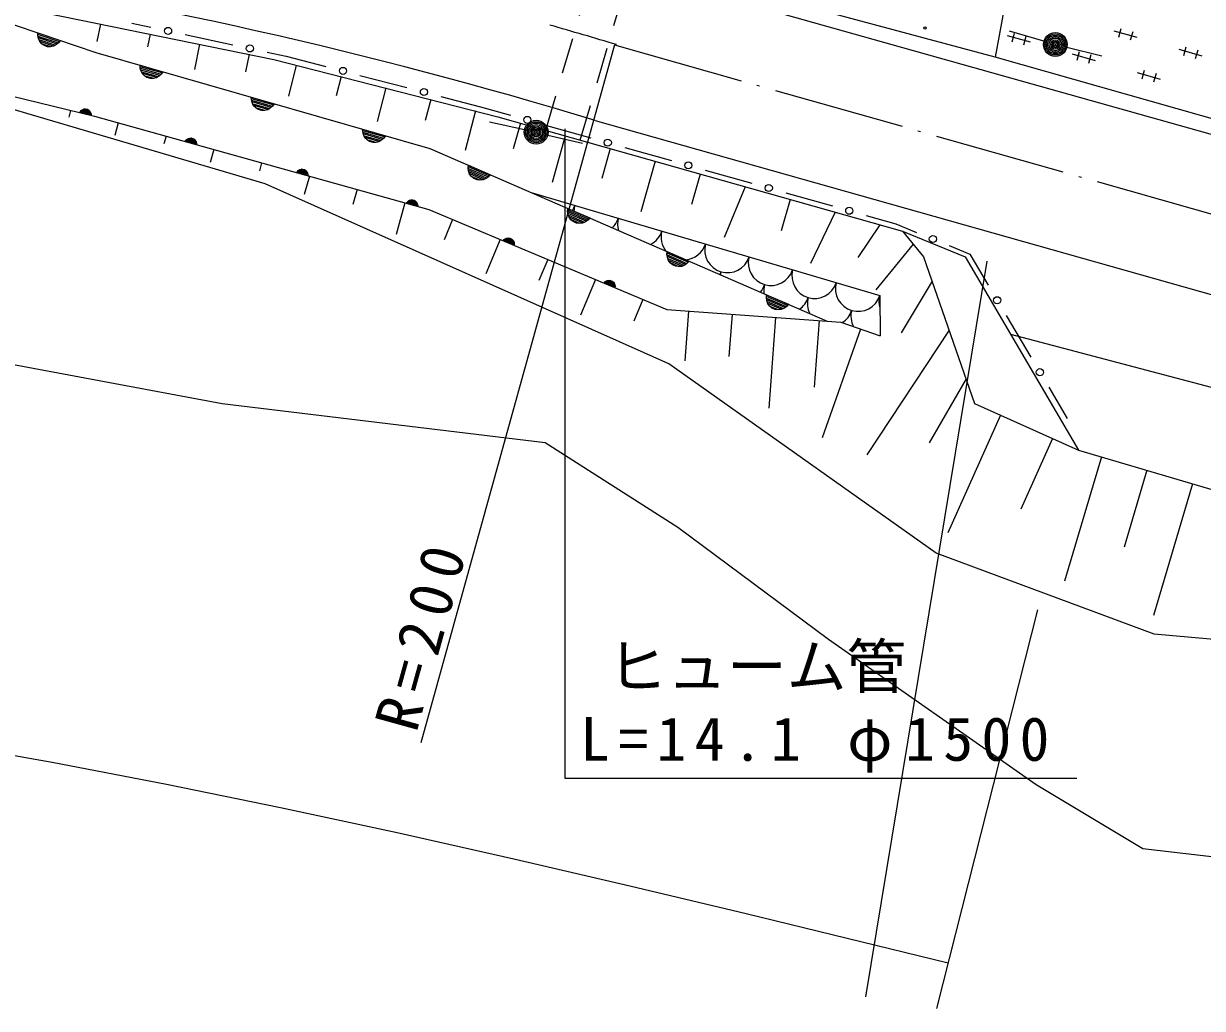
# Model space of a CAD drawing. Units: millimetres, scale not verified. Extents: x 40000 to 680000, y 20000 to 380000.
# Drawn here: x 156870 to 206206, y 247848 to 289054 of the extents above; entities that cross this region are included whole.
import ezdxf
from ezdxf.enums import TextEntityAlignment as Align

# ---------------------------------------------------------------- set-up
doc = ezdxf.new("R2010")
doc.units = ezdxf.units.MM
doc.header["$LTSCALE"] = 1000
doc.linetypes.add('USER2', pattern=[2.5, 1.5, -1])
doc.linetypes.add('USER3', pattern=[7.000001, 5.508197, -0.688525, 0.114754, -0.688525])
doc.layers.add('S-SUV', color=7, linetype='Continuous', lineweight=13)
doc.styles.add('ＭＳ ゴシック', font='')
doc.styles.get('ＭＳ ゴシック').set_extended_font_data('MS Gothic')

msp = doc.modelspace()

# ---------------------------------------------------------------- linework, layer by layer
at = {"layer": 'S-SUV', "linetype": 'USER2'}
for p, q in [((178723, 284591), (181530, 294142)), ((180166, 284183), (182968, 293714))]:
    msp.add_line(p, q, dxfattribs=at)
at = {"layer": 'S-SUV'}
for p, q in [((197536, 287650), (182890, 291579)), ((182805, 291108), (268754, 266921)), ((198149, 290967), (197536, 287650)), ((152065, 290490), (159895, 287847)), ((154908, 290090), (167346, 287558)), ((157463, 288547), (157464, 288668)), ((157464, 288668), (158411, 288348)), ((160091, 289035), (159941, 288301)), ((161395, 289073), (162199, 288901)), ((199569, 288318), (198127, 288730)), ((198238, 288292), (198341, 288653)), ((203479, 288469), (202518, 288742)), ((202706, 288491), (202809, 288852)), ((203290, 288715), (203187, 288354)), ((166980, 282353), (145754, 288601)), ((145754, 288601), (159836, 285180)), ((157488, 288435), (157463, 288547)), ((158368, 288297), (157468, 288601)), ((157471, 288533), (158324, 288246)), ((157546, 288300), (157488, 288435)), ((158269, 288198), (157489, 288461)), ((157512, 288388), (158201, 288155)), ((157631, 288208), (157546, 288300)), ((158124, 288115), (157551, 288309)), ((157730, 288135), (157631, 288208)), ((157643, 288212), (157995, 288093)), ((157877, 288085), (157730, 288135)), ((158251, 288178), (158124, 288105)), ((158337, 288252), (158251, 288178)), ((158411, 288348), (158337, 288252)), ((162164, 288613), (162054, 288076)), ((163637, 288594), (165622, 288169)), ((164237, 288191), (164022, 287136)), ((181600, 288165), (173500, 258964)), ((199012, 288270), (198050, 288543)), ((198822, 288516), (198719, 288155)), ((158000, 288083), (157877, 288085)), ((158124, 288105), (158000, 288083)), ((159895, 287847), (173866, 283833)), ((166310, 287769), (166161, 287040)), ((167059, 287862), (167863, 287690)), ((167863, 287690), (169526, 287258)), ((268755, 267425), (197536, 287650)), ((200536, 288063), (201993, 287709)), ((201732, 287495), (200770, 287769)), ((200959, 287518), (201061, 287879)), ((201542, 287742), (201440, 287381)), ((206200, 287694), (205238, 287968)), ((205427, 287717), (205529, 288078)), ((206010, 287941), (205907, 287580)), ((161748, 287195), (161743, 287316)), ((161743, 287316), (162704, 287040)), ((161778, 287085), (161748, 287195)), ((162663, 286987), (161750, 287249)), ((161757, 287182), (162622, 286934)), ((167346, 287558), (176719, 285159)), ((168284, 287318), (167950, 286014)), ((162569, 286884), (161778, 287111)), ((161842, 286952), (161778, 287085)), ((161804, 287039), (162503, 286838)), ((161931, 286864), (161842, 286952)), ((162428, 286794), (161847, 286961)), ((162033, 286796), (161931, 286864)), ((161943, 286869), (162301, 286766)), ((162182, 286753), (162033, 286796)), ((162306, 286757), (162182, 286753)), ((162428, 286784), (162306, 286757)), ((162552, 286863), (162428, 286784)), ((162634, 286941), (162552, 286863)), ((162704, 287040), (162634, 286941)), ((170158, 286838), (169950, 286025)), ((170949, 286888), (172913, 286377)), ((204453, 286721), (203491, 286995)), ((203679, 286744), (203782, 287104)), ((204263, 286968), (204160, 286607)), ((172033, 286359), (171673, 284951)), ((166405, 285857), (166400, 285978)), ((166400, 285978), (167361, 285702)), ((166435, 285747), (166405, 285857)), ((167320, 285649), (166407, 285911)), ((166414, 285844), (167279, 285596)), ((167226, 285546), (166435, 285773)), ((166499, 285614), (166435, 285747)), ((166461, 285701), (167160, 285500)), ((167361, 285702), (167291, 285602)), ((173908, 285879), (173682, 284996)), ((174336, 286007), (175999, 285575)), ((158830, 285424), (158760, 285134)), ((159213, 285331), (159246, 285382)), ((159699, 285213), (159213, 285331)), ((159233, 285359), (159694, 285246)), ((159246, 285382), (159286, 285423)), ((159690, 285280), (159252, 285386)), ((159278, 285412), (159678, 285315)), ((159286, 285423), (159346, 285465)), ((159663, 285351), (159310, 285436)), ((159346, 285465), (159407, 285481)), ((159346, 285460), (159640, 285388)), ((159407, 285481), (159468, 285485)), ((159590, 285433), (159409, 285477)), ((159468, 285485), (159544, 285467)), ((159544, 285467), (159596, 285435)), ((159596, 285435), (159643, 285393)), ((159643, 285393), (159677, 285328)), ((159677, 285328), (159695, 285273)), ((159695, 285273), (159699, 285213)), ((159836, 285180), (173829, 281271)), ((166588, 285526), (166499, 285614)), ((167085, 285456), (166504, 285623)), ((166690, 285458), (166588, 285526)), ((166600, 285531), (166958, 285428)), ((166839, 285415), (166690, 285458)), ((166963, 285419), (166839, 285415)), ((167085, 285446), (166963, 285419)), ((167209, 285525), (167085, 285446)), ((167291, 285602), (167209, 285525)), ((175782, 285399), (175357, 283739)), ((175999, 285575), (177244, 285223)), ((160835, 284901), (160689, 284377)), ((177833, 284612), (176366, 284924)), ((176719, 285159), (193650, 280362)), ((177660, 284893), (177353, 283807)), ((178659, 284824), (180613, 284273)), ((180792, 284999), (267073, 260612)), ((162834, 284342), (162745, 284021)), ((163660, 284171), (163701, 284210)), ((163693, 284200), (164089, 284089)), ((163701, 284210), (163763, 284250)), ((164076, 284125), (163726, 284223)), ((163763, 284250), (163824, 284264)), ((163763, 284245), (164054, 284164)), ((163824, 284264), (163886, 284267)), ((164006, 284210), (163827, 284260)), ((163886, 284267), (163960, 284246)), ((163960, 284246), (164012, 284212)), ((164012, 284212), (164057, 284168)), ((171062, 284519), (171057, 284640)), ((171057, 284640), (172019, 284364)), ((171092, 284409), (171062, 284519)), ((171977, 284311), (171064, 284573)), ((171071, 284506), (171936, 284257)), ((171883, 284208), (171092, 284435)), ((171156, 284276), (171092, 284409)), ((171118, 284362), (171817, 284161)), ((171245, 284188), (171156, 284276)), ((171742, 284118), (171161, 284285)), ((171347, 284120), (171245, 284188)), ((171257, 284193), (171615, 284090)), ((171866, 284186), (171742, 284108)), ((171948, 284264), (171866, 284186)), ((172019, 284364), (171948, 284264)), ((178809, 284392), (180268, 284045)), ((179541, 284360), (178989, 282410)), ((179522, 284657), (179522, 257479)), ((163626, 284121), (163660, 284171)), ((164107, 283987), (163626, 284121)), ((163646, 284148), (164104, 284020)), ((164100, 284054), (163667, 284175)), ((164057, 284168), (164089, 284102)), ((164089, 284102), (164105, 284047)), ((164105, 284047), (164107, 283987)), ((164833, 283784), (164681, 283238)), ((171496, 284077), (171347, 284120)), ((171620, 284080), (171496, 284077)), ((171742, 284108), (171620, 284080)), ((173866, 283833), (190506, 276603)), ((181423, 283827), (181068, 282574)), ((182028, 283874), (183981, 283322)), ((166832, 283225), (166739, 282891)), ((183304, 283293), (182706, 281184)), ((168292, 282818), (168327, 282868)), ((168774, 282683), (168292, 282818)), ((168313, 282844), (168770, 282716)), ((168327, 282868), (168368, 282907)), ((168767, 282750), (168333, 282871)), ((168360, 282896), (168756, 282785)), ((168368, 282907), (168430, 282947)), ((168743, 282822), (168392, 282919)), ((168430, 282947), (168491, 282961)), ((168430, 282941), (168721, 282860)), ((168491, 282961), (168552, 282963)), ((168673, 282906), (168493, 282956)), ((168552, 282963), (168627, 282942)), ((168627, 282942), (168679, 282908)), ((168679, 282908), (168723, 282865)), ((168723, 282865), (168756, 282798)), ((168756, 282798), (168771, 282743)), ((168771, 282743), (168774, 282683)), ((175476, 283008), (175488, 283128)), ((175493, 282895), (175476, 283008)), ((175484, 282994), (176309, 282635)), ((176357, 282682), (175486, 283061)), ((175488, 283128), (176405, 282730)), ((175538, 282755), (175493, 282895)), ((176250, 282593), (175496, 282920)), ((175512, 282845), (176179, 282555)), ((175615, 282656), (175538, 282755)), ((176099, 282522), (175545, 282763)), ((176405, 282730), (176323, 282640)), ((185185, 282760), (184823, 281481)), ((185396, 282923), (187350, 282372)), ((183879, 274811), (166980, 282353)), ((168832, 282667), (168618, 281903)), ((175708, 282575), (175615, 282656)), ((175627, 282659), (175969, 282510)), ((175850, 282513), (175708, 282575)), ((175973, 282501), (175850, 282513)), ((176098, 282512), (175973, 282501)), ((176231, 282574), (176098, 282512)), ((176323, 282640), (176231, 282574)), ((187066, 282227), (186183, 280110)), ((170831, 282108), (170655, 281481)), ((178111, 281987), (192701, 277670)), ((188765, 281973), (190718, 281422)), ((172830, 281550), (172459, 280224)), ((172884, 281535), (172919, 281585)), ((173366, 281400), (172884, 281535)), ((172905, 281562), (173362, 281434)), ((172919, 281585), (172960, 281624)), ((173358, 281467), (172925, 281588)), ((172951, 281613), (173348, 281503)), ((172960, 281624), (173021, 281664)), ((173334, 281539), (172984, 281637)), ((173021, 281664), (173082, 281678)), ((173021, 281659), (173313, 281577)), ((173082, 281678), (173144, 281680)), ((173264, 281623), (173085, 281673)), ((173144, 281680), (173219, 281659)), ((173219, 281659), (173270, 281625)), ((173270, 281625), (173315, 281582)), ((173315, 281582), (173347, 281516)), ((173347, 281516), (173363, 281461)), ((173363, 281461), (173366, 281400)), ((173829, 281271), (183788, 277095)), ((179636, 281201), (179648, 281321)), ((180517, 280875), (179646, 281254)), ((179648, 281321), (180565, 280923)), ((188947, 281694), (188577, 280389)), ((174825, 280853), (174471, 280010)), ((179653, 281087), (179636, 281201)), ((179644, 281186), (180469, 280828)), ((179698, 280948), (179653, 281087)), ((180410, 280785), (179656, 281113)), ((179672, 281038), (180339, 280748)), ((179775, 280849), (179698, 280948)), ((180259, 280715), (179704, 280956)), ((179868, 280767), (179775, 280849)), ((179787, 280852), (180129, 280703)), ((180010, 280706), (179868, 280767)), ((180391, 280766), (180258, 280704)), ((180483, 280833), (180391, 280766)), ((180565, 280923), (180483, 280833)), ((190829, 281161), (189805, 279015)), ((192133, 281023), (193379, 280671)), ((180133, 280693), (180010, 280706)), ((180258, 280704), (180133, 280693)), ((192710, 280628), (191785, 279268)), ((193379, 280671), (194244, 280318)), ((193650, 280362), (194539, 279295)), ((193650, 280362), (196277, 279288)), ((127966, 280137), (165180, 273154)), ((176817, 280018), (176215, 278583)), ((176937, 279967), (176978, 280013)), ((177398, 279774), (176937, 279967)), ((176961, 279991), (177399, 279808)), ((176978, 280013), (177023, 280047)), ((177399, 279841), (176985, 280015)), ((177014, 280037), (177393, 279878)), ((177023, 280047), (177090, 280078)), ((177384, 279916), (177049, 280056)), ((177089, 280073), (177368, 279956)), ((177090, 280078), (177152, 280085)), ((177152, 280085), (177213, 280079)), ((177326, 280008), (177154, 280080)), ((177213, 280079), (177285, 280049)), ((177285, 280049), (177332, 280009)), ((177332, 280009), (177371, 279961)), ((177371, 279961), (177395, 279891)), ((177395, 279891), (177403, 279834)), ((177403, 279834), (177398, 279774)), ((194095, 279829), (192543, 277920)), ((195605, 279763), (196470, 279410)), ((183796, 279393), (183808, 279514)), ((183813, 279280), (183796, 279393)), ((183804, 279379), (184629, 279020)), ((184677, 279068), (183806, 279446)), ((183808, 279514), (184725, 279115)), ((183858, 279140), (183813, 279280)), ((184570, 278978), (183816, 279306)), ((194539, 279295), (196671, 273165)), ((196277, 279288), (201025, 271211)), ((196470, 279410), (197241, 278110)), ((178808, 279183), (178440, 278304)), ((183832, 279231), (184499, 278941)), ((183935, 279041), (183858, 279140)), ((184419, 278907), (183864, 279148)), ((184028, 278960), (183935, 279041)), ((183947, 279044), (184289, 278896)), ((184170, 278898), (184028, 278960)), ((184293, 278886), (184170, 278898)), ((184418, 278897), (184293, 278886)), ((184551, 278959), (184418, 278897)), ((184642, 279026), (184551, 278959)), ((184725, 279115), (184642, 279026)), ((197188, 279112), (192106, 248339)), ((180800, 278348), (180173, 276853)), ((181199, 278243), (181244, 278277)), ((181234, 278267), (181614, 278108)), ((181244, 278277), (181310, 278309)), ((181605, 278146), (181270, 278286)), ((181309, 278304), (181588, 278187)), ((181310, 278309), (181372, 278315)), ((181372, 278315), (181434, 278310)), ((181546, 278238), (181374, 278310)), ((181434, 278310), (181505, 278280)), ((181505, 278280), (181552, 278240)), ((194894, 278274), (193596, 276108)), ((181158, 278198), (181199, 278243)), ((181619, 278004), (181158, 278198)), ((181181, 278222), (181619, 278038)), ((181620, 278072), (181205, 278246)), ((181552, 278240), (181591, 278191)), ((181591, 278191), (181615, 278121)), ((181615, 278121), (181624, 278065)), ((181624, 278065), (181619, 278004)), ((182792, 277513), (182408, 276598)), ((187956, 277586), (187968, 277706)), ((187972, 277473), (187956, 277586)), ((187964, 277572), (188789, 277213)), ((188837, 277261), (187966, 277639)), ((187968, 277706), (188885, 277308)), ((188018, 277333), (187972, 277473)), ((188730, 277171), (187976, 277499)), ((187992, 277423), (188659, 277133)), ((188095, 277234), (188018, 277333)), ((188579, 277100), (188024, 277341)), ((188885, 277308), (188802, 277218)), ((192701, 277670), (192717, 275984)), ((183788, 277095), (191073, 276562)), ((184698, 277028), (184545, 274937)), ((186520, 276895), (186390, 275129)), ((188188, 277153), (188095, 277234)), ((188107, 277237), (188449, 277088)), ((188330, 277091), (188188, 277153)), ((188453, 277079), (188330, 277091)), ((188578, 277090), (188453, 277079)), ((188711, 277152), (188578, 277090)), ((188802, 277218), (188711, 277152)), ((197991, 276846), (199027, 275100)), ((188341, 276762), (188063, 272967)), ((190162, 276629), (189958, 273841)), ((191073, 276562), (192717, 275984)), ((191895, 276273), (190294, 271719)), ((195605, 276230), (192164, 271012)), ((198172, 276064), (233205, 266781)), ((195062, 266901), (183879, 274811)), ((196316, 274187), (194776, 271517)), ((199777, 273836), (200548, 272536)), ((165180, 273154), (178700, 271520)), ((196671, 273165), (201025, 271211)), ((197760, 272676), (195547, 267748)), ((178700, 271520), (184244, 267983)), ((199936, 271699), (198608, 268741)), ((201978, 270929), (200440, 265720)), ((201025, 271211), (218183, 266144)), ((203884, 270366), (202934, 267147)), ((205791, 269803), (204161, 264282)), ((184244, 267983), (190558, 263303)), ((204180, 263512), (195062, 266901)), ((199298, 264525), (195078, 247848)), ((213631, 262653), (204180, 263512)), ((190558, 263303), (199249, 257211)), ((153728, 258917), (158068, 258146)), ((158068, 258146), (162849, 257232)), ((162849, 257232), (167628, 256256)), ((179522, 257479), (200943, 257479)), ((199249, 257211), (203706, 254537)), ((167628, 256256), (172505, 255206)), ((172505, 255206), (177383, 254109)), ((177383, 254109), (182245, 252978)), ((203706, 254537), (214106, 253349)), ((182245, 252978), (187111, 251816)), ((187111, 251816), (191332, 250792)), ((191332, 250792), (195560, 249756))]:
    msp.add_line(p, q, dxfattribs=at)
at = {"layer": 'S-SUV', "linetype": 'USER3'}
msp.add_line((181600, 288165), (267244, 263903), dxfattribs=at)
at = {"layer": 'S-SUV'}
for centre, radius in [((162918, 288747), 149), ((194590, 288868), 49.8), ((200050, 288180), 498), ((200050, 288180), 440), ((166341, 288015), 149), ((200050, 288180), 382), ((200050, 288180), 322), ((200050, 288180), 265), ((200050, 288180), 195), ((200050, 288180), 135), ((200050, 288180), 77.5), ((200050, 288180), 15), ((170237, 287073), 149), ((173625, 286192), 149), ((177952, 285024), 149), ((178322, 284508), 498), ((178322, 284508), 440), ((178322, 284508), 382), ((178322, 284508), 322), ((178322, 284508), 265), ((178322, 284508), 195), ((178322, 284508), 135), ((178322, 284508), 77.5), ((178322, 284508), 15), ((181320, 284073), 149), ((184689, 283123), 149), ((188057, 282173), 149), ((191426, 281222), 149), ((194924, 280041), 149), ((197616, 277478), 149), ((199402, 274468), 149)]:
    msp.add_circle(centre, radius, dxfattribs=at)
for centre, radius, start, end in [((123749, 98015), 195491, 73.03448, 90.25873), ((122697, 92426), 204441, 73.22968, 74.04328), ((179030, 281741), 951, 328.0306, 342.0164), ((180854, 281201), 951, 165.0211, 179.5512), ((180854, 281201), 951, 313.4977, 342.0164), ((182678, 280662), 951, 165.0211, 195.9161), ((182678, 280662), 951, 297.1327, 342.0164), ((184501, 280122), 951, 165.0211, 217.9356), ((184501, 280122), 951, 275.1133, 342.0164), ((186325, 279583), 951, 165.0211, 342.0164), ((188149, 279043), 951, 165.0211, 342.0164), ((189973, 278503), 951, 165.0211, 342.0164), ((185150, 278964), 951, 334.6179, 342.0164), ((186974, 278424), 951, 165.0211, 172.5894), ((186974, 278424), 951, 320.4595, 342.0164), ((188798, 277885), 951, 165.0211, 187.869), ((191797, 277964), 951, 165.0211, 342.0164), ((188798, 277885), 951, 305.1798, 342.0164), ((190622, 277345), 951, 165.0211, 206.3108), ((193620, 277424), 951, 165.0211, 196.0077), ((190622, 277345), 951, 302.3498, 342.0164), ((192446, 276806), 951, 165.0211, 206.6982)]:
    msp.add_arc(centre, radius, start, end, dxfattribs=at)

# ---------------------------------------------------------------- texts
at = {"layer": 'S-SUV', "style": 'ＭＳ ゴシック'}
msp.add_text('ヒューム管', height=1833, dxfattribs=at).set_placement((181305, 260698), align=Align.BOTTOM_LEFT)
at = {"layer": 'S-SUV', "insert": (173336, 259331), "char_height": 1833, "attachment_point": 7, "rotation": 74.5, "style": 'ＭＳ ゴシック'}
msp.add_mtext('\\T1.32;R=200', dxfattribs=at)
at = {"layer": 'S-SUV', "insert": (180166, 257710), "char_height": 1833, "attachment_point": 7, "style": 'ＭＳ ゴシック'}
msp.add_mtext('\\T1.28;L=14.1\\~φ1500', dxfattribs=at)

doc.saveas('drawing.dxf')
